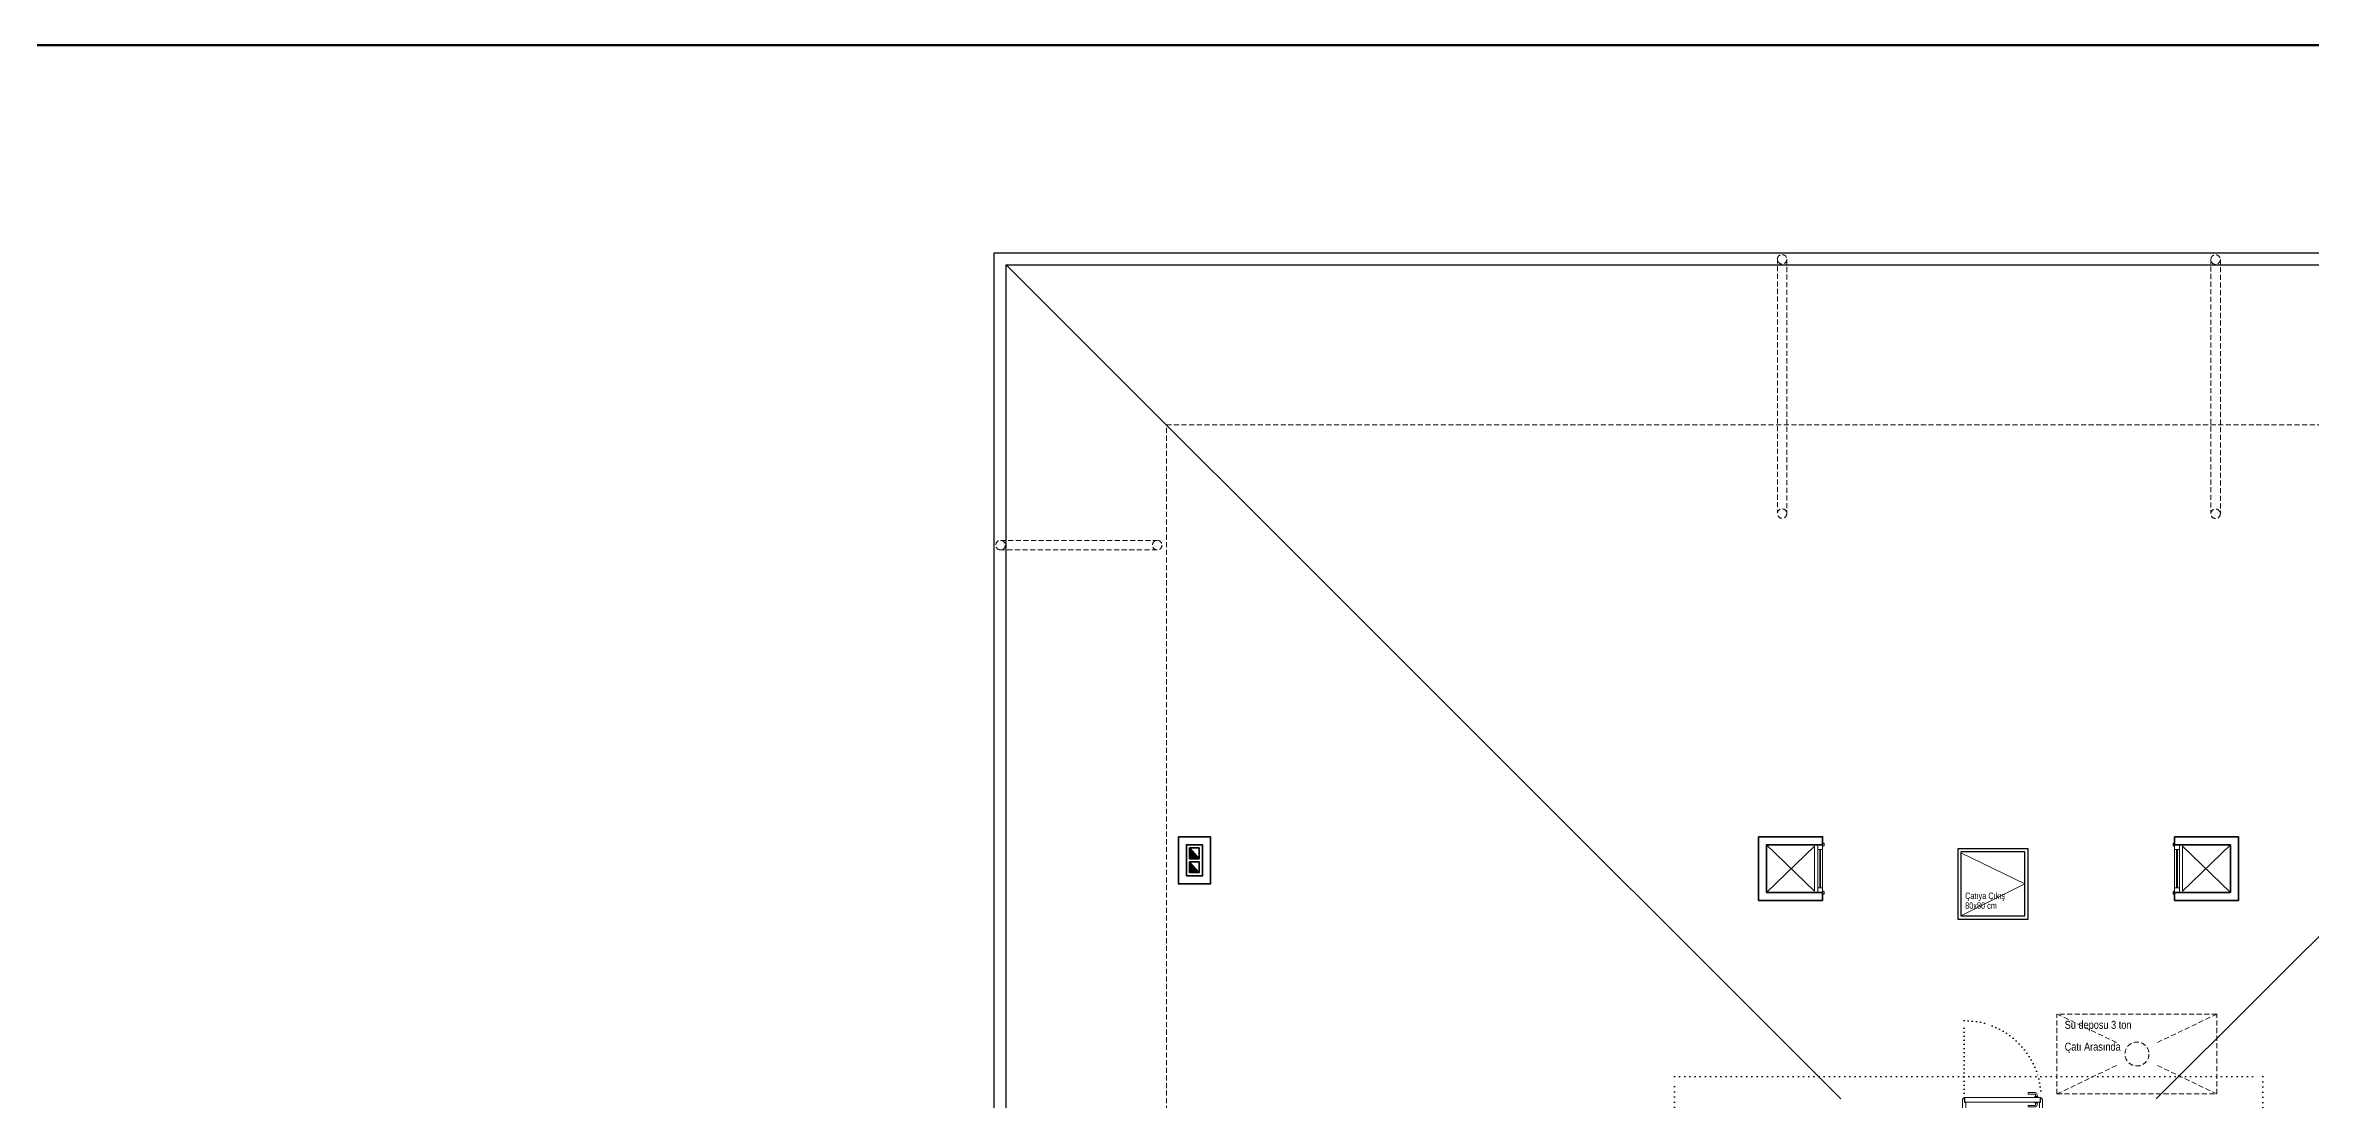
# Model space of a CAD drawing. Header units: millimetres. Extents: x 1811019 to 3717122, y -501178 to -243171.
# Drawn here: x 1867322 to 1870153, y -250709 to -249390 of the extents above; entities that cross this region are included whole.
import ezdxf

# ---------------------------------------------------------------- set-up
doc = ezdxf.new("R2010")
doc.units = ezdxf.units.MM
for name, pattern in [('DOT', [0.25, 0, -0.25]), ('izdüşüm arka', [3.175, 0, -3.175]), ('izdüşüm ön', [9.525, 6.35, -3.175])]:
    doc.linetypes.add(name, pattern=pattern)
for name, color, linetype, lineweight in [('a_doğrama', 251, 'Continuous', 20), ('a_duvar', 255, 'Continuous', 35), ('a_görünüş', 32, 'Continuous', 25), ('a_görünüş_ince', 8, 'Continuous', 20), ('a_izdüşüm_arka', 255, 'izdüşüm arka', 30), ('a_izdüşüm_ön', 6, 'izdüşüm ön', 9), ('a_not_mahal', 253, 'Continuous', 5), ('a_not_misc', 144, 'Continuous', 5), ('a_not_text', 7, 'Continuous', 13), ('a_çerçeve_line', 7, 'Continuous', 50)]:
    doc.layers.add(name, color=color, linetype=linetype, lineweight=lineweight)
doc.styles.get("Standard").update_dxf_attribs({"font": 'ARIALN.TTF'})

# ---------------------------------------------------------------- blocks, each defined once
blk = doc.blocks.new('M1')
at = {"layer": 'a_doğrama', "linetype": 'Continuous'}
for p, q in [((-24, 6), (-30, 6)), ((-30, 0), (-30, 6)), ((-24, 0), (-30, 0)), ((-24, 0), (-24, 6)), ((30, 6), (24, 6)), ((24, 6), (24, 0)), ((30, 0), (30, 6)), ((30, 0), (24, 0))]:
    blk.add_line(p, q, dxfattribs=at)
at = {"layer": 'a_doğrama'}
for p, q in [((24, 3.5), (-24, 3.5)), ((24, 2.5), (-24, 2.5))]:
    blk.add_line(p, q, dxfattribs=at)
for points in [[(-28, -1), (-28, 0), (-32, 0), (-32, -2), (-29, -2)], [(28, -1), (28, 0), (32, 0), (32, -2), (29, -2)]]:
    blk.add_lwpolyline(points, close=True, dxfattribs=at)
at = {"layer": 'a_görünüş_ince'}
for p, q in [((24, 6), (-24, 6)), ((-24, 0), (24, 0))]:
    blk.add_line(p, q, dxfattribs=at)
blk = doc.blocks.new('baca_şönt')
at = {"layer": 'a_duvar'}
h = blk.add_hatch(color=256, dxfattribs=at)
h.dxf.hatch_style = 1
h.paths.add_polyline_path([(21.5, -5), (21.5, -17), (35, -17)])
h.paths.add_polyline_path([(4, -5), (4, -17), (17.5, -17)])
for p, q in [((4, -5), (17.5, -17)), ((17.5, -5), (17.5, -17)), ((21.5, -5), (21.5, -17)), ((21.5, -5), (35, -17))]:
    blk.add_line(p, q, dxfattribs=at)
blk.add_lwpolyline([(0, -21), (39, -21), (39, -1), (0, -1)], close=True, dxfattribs=at)
for points in [[(17.5, -5), (4, -5), (4, -17), (17.5, -17)], [(21.5, -17), (35, -17), (35, -5), (21.5, -5)]]:
    blk.add_lwpolyline(points, dxfattribs=at)
blk = doc.blocks.new('K1')
at = {"layer": 'a_doğrama', "color": 251}
for points in [[(-17.5, -2.5), (-22, -2.5), (-22, 0), (2, 0), (2, -4), (-17.5, -4), (-17.5, -2.5)], [(-27.5, -93.1), (-25, -93.1)], [(-17.5, -97.5), (-22, -97.5), (-22, -100), (2, -100), (2, -96), (-17.5, -96), (-17.5, -97.5)], [(-14.5, -93.1), (-17, -93.1)]]:
    blk.add_lwpolyline(points, dxfattribs=at)
blk.add_lwpolyline([(-18, -14), (-18, -4), (-18, -3), (-22.5, -3), (-22.5, -2.5), (-22.5, -2), (-24, -2), (-24, -2.5), (-24, -12.5), (-24, -88), (-24, -97.5), (-24, -98), (-22.5, -98), (-22.5, -97.5), (-22.5, -97), (-18, -97), (-18, -96), (-18, -86.5)], close=True, dxfattribs=at)
for points in [[(-25, -91.1), (-27.5, -91.1, -0.414214), (-28, -90.6), (-28, -82.1), (-30, -82.1), (-30, -90.6)], [(-17, -91.1), (-14.5, -91.1, 0.414214), (-14, -90.6), (-14, -82.1), (-12, -82.1), (-12, -90.6)], [(-24, -94.1), (-24.5, -94.1, -0.414214), (-25, -93.6), (-25, -90.6, -0.414214), (-24.5, -90.1), (-24, -90.1)], [(-18, -94.1), (-17.5, -94.1, 0.414214), (-17, -93.6), (-17, -90.6, 0.414214), (-17.5, -90.1), (-18, -90.1)]]:
    blk.add_lwpolyline(points, format="xyb", dxfattribs=at)
for centre, start, end in [((-27.5, -90.6), 180, 270), ((-14.5, -90.6), 270, 0)]:
    blk.add_arc(centre, 2.5, start, end, dxfattribs=at)
at = {"layer": 'a_görünüş_ince', "color": 251}
blk.add_line((2, -6), (2, -94), dxfattribs=at)
at = {"layer": 'a_izdüşüm_arka', "color": 251, "linetype": 'DOT', "ltscale": 20}
blk.add_line((-24, -2), (-120, -2), dxfattribs=at)
blk.add_arc((-24, -2), 96, 180, 270, dxfattribs=at)

msp = doc.modelspace()

# ---------------------------------------------------------------- linework, layer by layer
at = {"layer": 'a_duvar'}
for p, q in [((1869462.7, -250459.8), (1869462.7, -250379.8)), ((1870052.7, -250389.8), (1870052.7, -250449.8)), ((1870062.7, -250379.8), (1870062.7, -250459.8)), ((1869542.7, -250459.8), (1869462.7, -250459.8)), ((1869542.7, -250449.8), (1869472.7, -250449.8)), ((1870052.7, -250449.8), (1869982.7, -250449.8)), ((1870062.7, -250459.8), (1869982.7, -250459.8))]:
    msp.add_line(p, q, dxfattribs=at)
msp.add_lwpolyline([(1868737.7, -250379.8), (1868777.7, -250379.8), (1868777.7, -250438.8), (1868737.7, -250438.8)], close=True, dxfattribs=at)
for points in [[(1869462.7, -250379.8), (1869542.7, -250379.8), (1869542.7, -250389.8)], [(1869472.7, -250449.8), (1869472.7, -250389.8), (1869542.7, -250389.8)], [(1870062.7, -250379.8), (1869982.7, -250379.8)], [(1869982.7, -250389.8), (1869982.7, -250379.8)], [(1870052.7, -250389.8), (1869982.7, -250389.8)], [(1869542.7, -250449.8), (1869542.7, -250459.8)], [(1869982.7, -250449.8), (1869982.7, -250459.8)]]:
    msp.add_lwpolyline(points, dxfattribs=at)
at = {"layer": 'a_görünüş', "color": 251}
for p, q in [((1868522.7, -249664.8), (1869565.7, -250707.8)), ((1871002.7, -249664.8), (1869959.7, -250707.8))]:
    msp.add_line(p, q, dxfattribs=at)
for points in [[(1868507.7, -249649.8), (1871017.7, -249649.8), (1871017.7, -252099.8), (1868507.7, -252099.8)], [(1868522.7, -249664.8), (1871002.7, -249664.8), (1871002.7, -252084.8), (1868522.7, -252084.8)], [(1869711.7, -250482.9), (1869799.7, -250482.9), (1869799.7, -250394.9), (1869711.7, -250394.9)], [(1869715.7, -250478.9), (1869795.7, -250478.9), (1869795.7, -250398.9), (1869715.7, -250398.9)]]:
    msp.add_lwpolyline(points, close=True, dxfattribs=at)
at = {"layer": 'a_görünüş_ince'}
for points in [[(1869532.7, -250391.8), (1869532.7, -250447.8)], [(1869992.7, -250391.8), (1869992.7, -250447.8)]]:
    msp.add_lwpolyline(points, dxfattribs=at)
at = {"layer": 'a_izdüşüm_arka', "ltscale": 2}
msp.add_lwpolyline([(1869357.7, -250679.8), (1870092.7, -250679.8), (1870092.7, -251414.8), (1869357.7, -251414.8)], close=True, dxfattribs=at)
at = {"layer": 'a_izdüşüm_ön', "color": 251, "lineweight": 20}
for p, q in [((1870035.6, -250601.6), (1869835.6, -250601.6)), ((1869835.6, -250701.6), (1869835.6, -250601.6)), ((1869835.6, -250601.6), (1869912.6, -250638.4)), ((1870035.6, -250601.6), (1869958.6, -250638.4)), ((1870035.6, -250701.6), (1870035.6, -250601.6)), ((1869835.6, -250701.6), (1869912.6, -250664.7)), ((1870035.6, -250701.6), (1869958.6, -250664.7)), ((1869835.6, -250701.6), (1870035.6, -250701.6))]:
    msp.add_line(p, q, dxfattribs=at)
at = {"layer": 'a_izdüşüm_ön', "color": 251}
for points in [[(1869486.3, -249656.7), (1869486.3, -249974.6)], [(1869498, -249657.7), (1869498, -249975.7)], [(1870028.1, -249657), (1870028.1, -249975)], [(1870039.8, -249658.1), (1870039.8, -249976)], [(1868515.5, -250009.3), (1868711.3, -250009.3)], [(1868711.3, -250021.1), (1868515.5, -250021.1)]]:
    msp.add_lwpolyline(points, dxfattribs=at)
msp.add_lwpolyline([(1868722.7, -249864.8), (1870802.7, -249864.8), (1870802.7, -251884.8), (1868722.7, -251884.8)], close=True, dxfattribs=at)
for centre in [(1869492.1, -249657.7), (1870033.9, -249658.1), (1869492.1, -249975.7), (1870033.9, -249976), (1868515.5, -250015.2), (1868711.3, -250015.2)]:
    msp.add_circle(centre, 5.92, dxfattribs=at)
at = {"layer": 'a_izdüşüm_ön', "color": 251, "lineweight": 20}
msp.add_circle((1869935.6, -250651.6), 15, dxfattribs=at)
at = {"layer": 'a_not_misc'}
for points in [[(1869532.7, -250447.8), (1869472.7, -250389.8)], [(1870052.7, -250389.8), (1869992.7, -250447.8)], [(1869532.7, -250391.8), (1869472.7, -250449.8)], [(1869715.7, -250400), (1869795.7, -250438.9), (1869715.7, -250478.9)], [(1869992.7, -250391.8), (1870052.7, -250449.8)]]:
    msp.add_lwpolyline(points, dxfattribs=at)
at = {"layer": 'a_çerçeve_line'}
msp.add_lwpolyline([(1872123.9, -252390), (1872123.9, -249390), (1853005.4, -249390), (1853005.4, -252390)], close=True, dxfattribs=at)

# ---------------------------------------------------------------- block references
at = {"layer": 'a_doğrama', "xscale": -1, "rotation": 90}
msp.add_blockref('M1', (1869542.7, -250419.8), dxfattribs=at)
at = {"layer": 'a_doğrama', "rotation": 270}
msp.add_blockref('M1', (1869982.7, -250419.8), dxfattribs=at)
at = {"layer": 'a_duvar', "xscale": -1, "rotation": 270.0000000000001}
msp.add_blockref('baca_şönt', (1868768.7, -250428.8), dxfattribs=at)
at = {"layer": 'a_izdüşüm_arka', "ltscale": 5, "xscale": -1, "rotation": 90.00079631210929}
msp.add_blockref('K1', (1869717.7, -250729.8), dxfattribs=at)

# ---------------------------------------------------------------- texts
at = {"layer": 'a_not_mahal'}
for s, p in [('Su deposu 3 ton', (1869845.3, -250620.1)), ('Çatı Arasında', (1869845.3, -250647.4))]:
    msp.add_text(s, height=10, dxfattribs=at).set_placement(p)
at = {"layer": 'a_not_text'}
for s, p in [('Çatıya Çıkış', (1869720.9, -250457.7)), ('80x80 cm', (1869720.9, -250470))]:
    msp.add_text(s, height=8, dxfattribs=at).set_placement(p)

doc.saveas('drawing.dxf')
